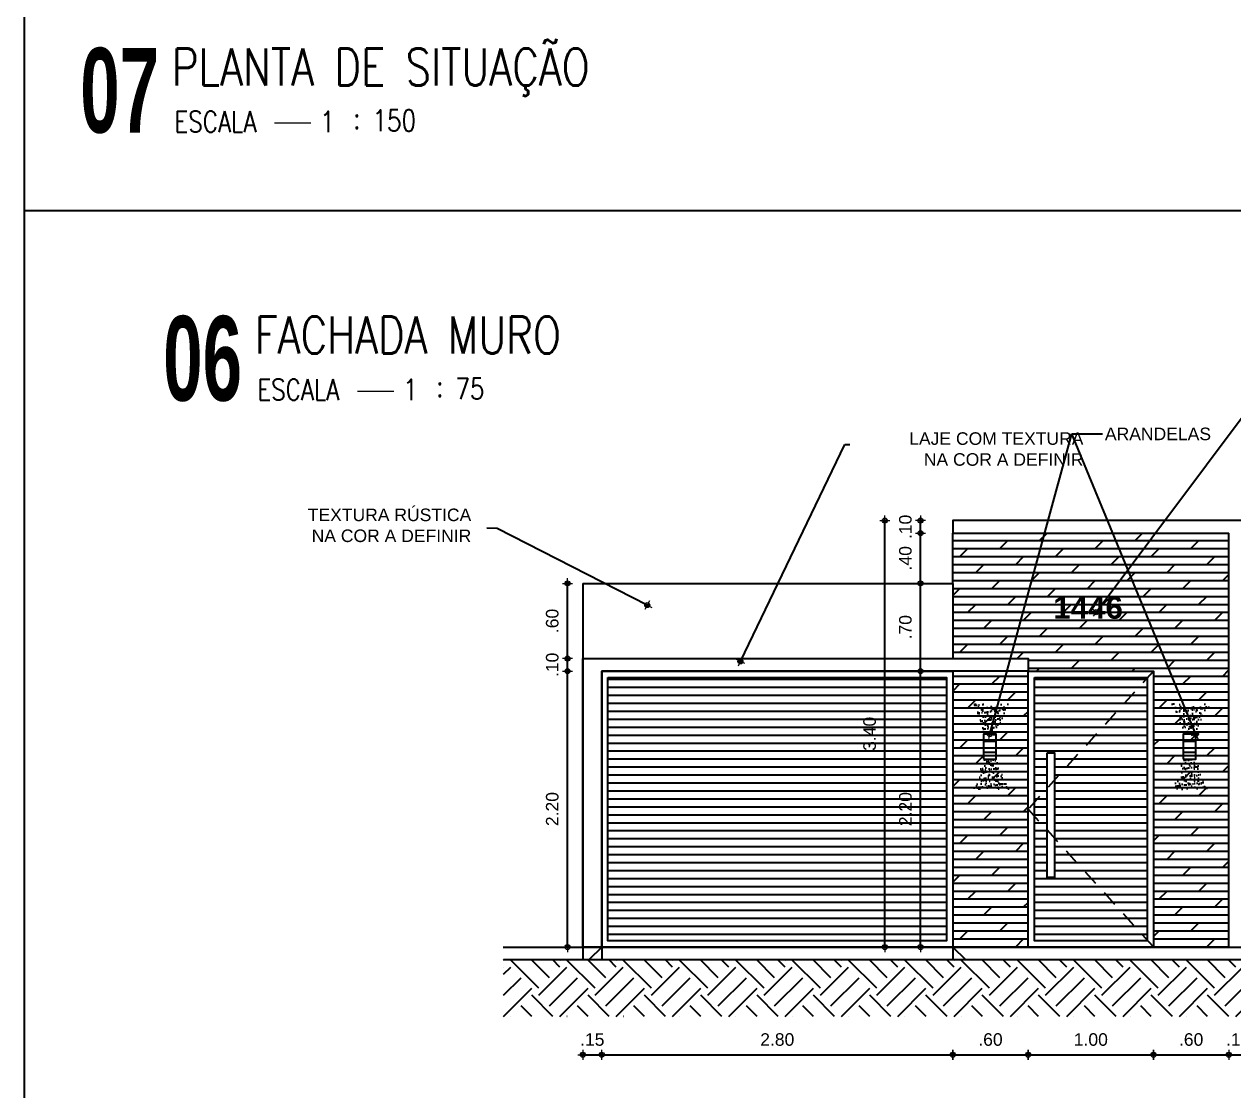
# Model space of a CAD drawing. Header units: millimetres. Extents: x 1540 to 1603, y 509.1 to 598.2.
# Drawn here: x 1572.53 to 1582.17, y 576.19 to 584.69 of the extents above; entities that cross this region are included whole.
import ezdxf
from ezdxf.enums import TextEntityAlignment as Align

# ---------------------------------------------------------------- set-up
doc = ezdxf.new("R2010")
doc.units = ezdxf.units.MM
doc.linetypes.add('HIDDEN2', pattern=[0.1875, 0.125, -0.0625])
for name, color, linetype in [('0-COTAS', 8, 'Continuous'), ('A-PEN-08', 8, 'Continuous'), ('A-PEN-B', 5, 'Continuous'), ('A-PEN-C', 4, 'Continuous'), ('E-TXT-G', 3, 'Continuous'), ('E-TXT-Y', 2, 'Continuous'), ('P2', 1, 'Continuous'), ('PORTAS', 3, 'Continuous'), ('QUADRA', 4, 'Continuous'), ('TEXTO', 3, 'Continuous')]:
    doc.layers.add(name, color=color, linetype=linetype)
doc.layers.add('COTAS', color=53, linetype='Continuous', lineweight=9)
doc.layers.add('E-TXT-W', color=7, linetype='Continuous', lineweight=20)
doc.styles.add('ARIAL', font='arial.ttf', dxfattribs={"height": 2})
doc.styles.add('CARIMBO_DADOS', font='arial.ttf', dxfattribs={"height": 0.1})
doc.styles.add('REG140', font='romans.shx', dxfattribs={"width": 0.8, "height": 0.35})
doc.styles.add('REG80', font='romans.shx', dxfattribs={"width": 0.8, "height": 0.1})
doc.styles.add('SANSSERIF2', font='sanssb__.ttf', dxfattribs={"width": 0.8})
doc.dimstyles.new('COTAS_EXTERNAS', dxfattribs={"dimtxt": 0.1, "dimasz": 0.01, "dimexe": 0, "dimexo": 0, "dimgap": 0.07, "dimtad": 1, "dimzin": 5, "dimdsep": 46, "dimtxsty": 'CARIMBO_DADOS', "dimblk1": 'CIRCULOS', "dimblk2": 'CIRCULOS', "dimsah": 1, "dimcen": 0, "dimse1": 1, "dimse2": 1, "dimclrd": 8, "dimclre": 8, "dimclrt": 230, "dimadec": 0, "dimazin": 0, "dimtfac": 100, "dimtix": 1, "dimtmove": 2, "dimatfit": 3, "dimldrblk": 'CIRCULOS', "dimfxl": 1, "dimtolj": 1, "dimtzin": 5, "dimarcsym": 0})
doc.dimstyles.get("Standard").update_dxf_attribs({"dimtxt": 0.18, "dimasz": 0.18, "dimexe": 0.18, "dimexo": 0.0625, "dimgap": 0.09, "dimtad": 0, "dimtih": 1, "dimtoh": 1, "dimdec": 4, "dimzin": 0, "dimdsep": 46, "dimtxsty": 'Standard', "dimcen": 0.09, "dimadec": 0, "dimazin": 0, "dimtfac": 1, "dimtdec": 4, "dimtofl": 0, "dimtmove": 0, "dimatfit": 3, "dimfxl": 1, "dimtolj": 1, "dimtzin": 0, "dimarcsym": 0})
pattern_1 = [(45, (1576.34806, 576.7806), (3e-17, 0.449013), [0.3175, -0.3175]), (45, (1576.26387, 576.8648), (3e-17, 0.449013), [0.3175, -0.3175]), (45, (1576.17968, 576.94898), (3e-17, 0.449013), [0.3175, -0.3175]), (135, (1576.17968, 577.0051), (-0.449013, 3e-17), [0.3175, -0.3175]), (135, (1576.26387, 577.0893), (-0.449013, 3e-17), [0.3175, -0.3175]), (135, (1576.34806, 577.1735), (-0.449013, 3e-17), [0.3175, -0.3175])]

# ---------------------------------------------------------------- blocks, each defined once
blk = doc.blocks.new('IND_DES')
at = {"layer": 'E-TXT-W'}
blk.add_line((0.0269, -0.2428), (0.1984, -0.2428), dxfattribs=at)
at = {"layer": 'E-TXT-G', "style": 'REG80', "width": 0.8}
for s, p in [('ESCALA', (-0.4463, -0.2864)), ('1', (0.2426, -0.2864)), (':', (0.3988, -0.2706))]:
    blk.add_text(s, height=0.1, dxfattribs=at).set_placement(p)
blk.add_attdef('ESCALA', (0.4897, -0.2812), '', height=0.1, dxfattribs=at)
at = {"layer": 'E-TXT-W', "style": 'SANSSERIF2', "width": 0.6}
blk.add_attdef('00', text='', height=0.4, dxfattribs=at).set_placement((-0.7083, -0.2881), align=Align.CENTER)
at = {"layer": 'E-TXT-Y', "style": 'REG140', "width": 0.8}
for tag, p in [('PROJETO', (-0.4563, 0.1829)), ('DESENHO', (-0.4582, -0.0658))]:
    blk.add_attdef(tag, p, '', height=0.175, dxfattribs=at)
blk = doc.blocks.new('CIRCULOS')
at = {"layer": 'COTAS'}
for p, q in [((-4, 0), (4, 0)), ((0, 4), (0, -4))]:
    blk.add_line(p, q, dxfattribs=at)
for radius in [2, 1]:
    blk.add_circle((0, 0), radius, dxfattribs=at)
blk = doc.blocks.new('*D952')
at = {"layer": '0-COTAS', "color": 8, "lineweight": -2}
blk.add_line((1577.1402, 576.4751), (1579.9202, 576.4751), dxfattribs=at)
at = {"layer": 'Defpoints', "color": 0}
for p in [(1577.1302, 577.3341), (1579.9302, 577.3341), (1579.9302, 576.4751)]:
    blk.add_point(p, dxfattribs=at)
at = {"layer": '0-COTAS', "color": 8, "lineweight": -2, "xscale": 0.01, "yscale": 0.01, "zscale": 0.01, "rotation": 180}
blk.add_blockref('CIRCULOS', (1577.1302, 576.4751), dxfattribs=at)
at = {"layer": '0-COTAS', "color": 8, "lineweight": -2, "xscale": 0.01, "yscale": 0.01, "zscale": 0.01}
blk.add_blockref('CIRCULOS', (1579.9302, 576.4751), dxfattribs=at)
at = {"layer": '0-COTAS', "color": 230, "insert": (1578.5302, 576.5961), "char_height": 0.1, "attachment_point": 5, "style": 'CARIMBO_DADOS'}
blk.add_mtext('\\A1;2.80', dxfattribs=at)
blk = doc.blocks.new('*D953')
at = {"layer": '0-COTAS', "color": 8, "lineweight": -2}
blk.add_line((1579.9402, 576.4751), (1580.5202, 576.4751), dxfattribs=at)
at = {"layer": 'Defpoints', "color": 0}
for p in [(1579.9302, 577.3341), (1580.5302, 577.3341), (1580.5302, 576.4751)]:
    blk.add_point(p, dxfattribs=at)
at = {"layer": '0-COTAS', "color": 8, "lineweight": -2, "xscale": 0.01, "yscale": 0.01, "zscale": 0.01, "rotation": 180}
blk.add_blockref('CIRCULOS', (1579.9302, 576.4751), dxfattribs=at)
at = {"layer": '0-COTAS', "color": 8, "lineweight": -2, "xscale": 0.01, "yscale": 0.01, "zscale": 0.01}
blk.add_blockref('CIRCULOS', (1580.5302, 576.4751), dxfattribs=at)
at = {"layer": '0-COTAS', "color": 230, "insert": (1580.2302, 576.5961), "char_height": 0.1, "attachment_point": 5, "style": 'CARIMBO_DADOS'}
blk.add_mtext('\\A1;.60', dxfattribs=at)
blk = doc.blocks.new('*D954')
at = {"layer": '0-COTAS', "color": 8, "lineweight": -2}
blk.add_line((1580.5402, 576.4751), (1581.5202, 576.4751), dxfattribs=at)
at = {"layer": 'Defpoints', "color": 0}
for p in [(1580.5302, 577.3341), (1581.5302, 577.3341), (1581.5302, 576.4751)]:
    blk.add_point(p, dxfattribs=at)
at = {"layer": '0-COTAS', "color": 8, "lineweight": -2, "xscale": 0.01, "yscale": 0.01, "zscale": 0.01, "rotation": 180}
blk.add_blockref('CIRCULOS', (1580.5302, 576.4751), dxfattribs=at)
at = {"layer": '0-COTAS', "color": 8, "lineweight": -2, "xscale": 0.01, "yscale": 0.01, "zscale": 0.01}
blk.add_blockref('CIRCULOS', (1581.5302, 576.4751), dxfattribs=at)
at = {"layer": '0-COTAS', "color": 230, "insert": (1581.0302, 576.5961), "char_height": 0.1, "attachment_point": 5, "style": 'CARIMBO_DADOS'}
blk.add_mtext('\\A1;1.00', dxfattribs=at)
blk = doc.blocks.new('*D955')
at = {"layer": '0-COTAS', "color": 8, "lineweight": -2}
blk.add_line((1581.5402, 576.4751), (1582.1202, 576.4751), dxfattribs=at)
at = {"layer": 'Defpoints', "color": 0}
for p in [(1581.5302, 577.3341), (1582.1302, 577.3341), (1582.1302, 576.4751)]:
    blk.add_point(p, dxfattribs=at)
at = {"layer": '0-COTAS', "color": 8, "lineweight": -2, "xscale": 0.01, "yscale": 0.01, "zscale": 0.01, "rotation": 180}
blk.add_blockref('CIRCULOS', (1581.5302, 576.4751), dxfattribs=at)
at = {"layer": '0-COTAS', "color": 8, "lineweight": -2, "xscale": 0.01, "yscale": 0.01, "zscale": 0.01}
blk.add_blockref('CIRCULOS', (1582.1302, 576.4751), dxfattribs=at)
at = {"layer": '0-COTAS', "color": 230, "insert": (1581.8302, 576.5961), "char_height": 0.1, "attachment_point": 5, "style": 'CARIMBO_DADOS'}
blk.add_mtext('\\A1;.60', dxfattribs=at)
blk = doc.blocks.new('*D957')
at = {"layer": '0-COTAS', "color": 8, "lineweight": -2}
for p, q in [((1582.1202, 576.4751), (1582.1102, 576.4751)), ((1582.1302, 576.4751), (1582.2802, 576.4751)), ((1582.2902, 576.4751), (1582.3002, 576.4751))]:
    blk.add_line(p, q, dxfattribs=at)
at = {"layer": 'Defpoints', "color": 0}
for p in [(1582.1302, 577.3341), (1582.2802, 577.3341), (1582.2802, 576.4751)]:
    blk.add_point(p, dxfattribs=at)
at = {"layer": '0-COTAS', "color": 8, "lineweight": -2, "xscale": 0.01, "yscale": 0.01, "zscale": 0.01}
blk.add_blockref('CIRCULOS', (1582.1302, 576.4751), dxfattribs=at)
at = {"layer": '0-COTAS', "color": 8, "lineweight": -2, "xscale": 0.01, "yscale": 0.01, "zscale": 0.01, "rotation": 180}
blk.add_blockref('CIRCULOS', (1582.2802, 576.4751), dxfattribs=at)
at = {"layer": '0-COTAS', "color": 230, "insert": (1582.2052, 576.5961), "char_height": 0.1, "attachment_point": 5, "style": 'CARIMBO_DADOS'}
blk.add_mtext('\\A1;.15', dxfattribs=at)
blk = doc.blocks.new('*D959')
at = {"layer": '0-COTAS', "color": 8, "lineweight": -2}
blk.add_line((1576.8573, 577.3441), (1576.8573, 579.5241), dxfattribs=at)
at = {"layer": 'Defpoints', "color": 0}
for p in [(1576.8573, 579.5341), (1577.1302, 579.5341), (1576.9802, 577.3341)]:
    blk.add_point(p, dxfattribs=at)
at = {"layer": '0-COTAS', "color": 8, "lineweight": -2, "xscale": 0.01, "yscale": 0.01, "zscale": 0.01}
for p, rotation in [((1576.8573, 579.5341), 90), ((1576.8573, 577.3341), 270)]:
    blk.add_blockref('CIRCULOS', p, dxfattribs=dict(at, rotation=rotation))
at = {"layer": '0-COTAS', "color": 230, "insert": (1576.7363, 578.4341), "char_height": 0.1, "attachment_point": 5, "rotation": 90, "style": 'CARIMBO_DADOS'}
blk.add_mtext('\\A1;2.20', dxfattribs=at)
blk = doc.blocks.new('*D960')
at = {"layer": '0-COTAS', "color": 8, "lineweight": -2}
for p, q in [((1576.8573, 579.6441), (1576.8573, 579.6541)), ((1576.8573, 579.5341), (1576.8573, 579.6341)), ((1576.8573, 579.5241), (1576.8573, 579.5141))]:
    blk.add_line(p, q, dxfattribs=at)
at = {"layer": 'Defpoints', "color": 0}
for p in [(1576.8573, 579.6341), (1576.9802, 579.6341), (1577.1302, 579.5341)]:
    blk.add_point(p, dxfattribs=at)
at = {"layer": '0-COTAS', "color": 8, "lineweight": -2, "xscale": 0.01, "yscale": 0.01, "zscale": 0.01}
for p, rotation in [((1576.8573, 579.6341), 270), ((1576.8573, 579.5341), 90)]:
    blk.add_blockref('CIRCULOS', p, dxfattribs=dict(at, rotation=rotation))
at = {"layer": '0-COTAS', "color": 230, "insert": (1576.7363, 579.5841), "char_height": 0.1, "attachment_point": 5, "rotation": 90, "style": 'CARIMBO_DADOS'}
blk.add_mtext('\\A1;.10', dxfattribs=at)
blk = doc.blocks.new('*D961')
at = {"layer": '0-COTAS', "color": 8, "lineweight": -2}
blk.add_line((1576.8573, 579.6441), (1576.8573, 580.2241), dxfattribs=at)
at = {"layer": 'Defpoints', "color": 0}
for p in [(1576.8573, 580.2341), (1576.9802, 580.2341), (1576.9802, 579.6341)]:
    blk.add_point(p, dxfattribs=at)
at = {"layer": '0-COTAS', "color": 8, "lineweight": -2, "xscale": 0.01, "yscale": 0.01, "zscale": 0.01}
for p, rotation in [((1576.8573, 580.2341), 90), ((1576.8573, 579.6341), 270)]:
    blk.add_blockref('CIRCULOS', p, dxfattribs=dict(at, rotation=rotation))
at = {"layer": '0-COTAS', "color": 230, "insert": (1576.7363, 579.9341), "char_height": 0.1, "attachment_point": 5, "rotation": 90, "style": 'CARIMBO_DADOS'}
blk.add_mtext('\\A1;.60', dxfattribs=at)
blk = doc.blocks.new('*D962')
at = {"layer": '0-COTAS', "color": 8, "lineweight": -2}
blk.add_line((1579.6731, 577.3441), (1579.6731, 579.5241), dxfattribs=at)
at = {"layer": 'Defpoints', "color": 0}
for p in [(1579.6731, 579.5341), (1579.9302, 579.5341), (1579.9302, 577.3341)]:
    blk.add_point(p, dxfattribs=at)
at = {"layer": '0-COTAS', "color": 8, "lineweight": -2, "xscale": 0.01, "yscale": 0.01, "zscale": 0.01}
for p, rotation in [((1579.6731, 579.5341), 90), ((1579.6731, 577.3341), 270)]:
    blk.add_blockref('CIRCULOS', p, dxfattribs=dict(at, rotation=rotation))
at = {"layer": '0-COTAS', "color": 230, "insert": (1579.552, 578.4341), "char_height": 0.1, "attachment_point": 5, "rotation": 90, "style": 'CARIMBO_DADOS'}
blk.add_mtext('\\A1;2.20', dxfattribs=at)
blk = doc.blocks.new('*D963')
at = {"layer": '0-COTAS', "color": 8, "lineweight": -2}
blk.add_line((1579.6731, 579.5441), (1579.6731, 580.2241), dxfattribs=at)
at = {"layer": 'Defpoints', "color": 0}
for p in [(1579.6731, 580.2341), (1579.9302, 580.2341), (1579.9302, 579.5341)]:
    blk.add_point(p, dxfattribs=at)
at = {"layer": '0-COTAS', "color": 8, "lineweight": -2, "xscale": 0.01, "yscale": 0.01, "zscale": 0.01}
for p, rotation in [((1579.6731, 580.2341), 90), ((1579.6731, 579.5341), 270)]:
    blk.add_blockref('CIRCULOS', p, dxfattribs=dict(at, rotation=rotation))
at = {"layer": '0-COTAS', "color": 230, "insert": (1579.552, 579.8841), "char_height": 0.1, "attachment_point": 5, "rotation": 90, "style": 'CARIMBO_DADOS'}
blk.add_mtext('\\A1;.70', dxfattribs=at)
blk = doc.blocks.new('*D964')
at = {"layer": '0-COTAS', "color": 8, "lineweight": -2}
blk.add_line((1579.6731, 580.2441), (1579.6731, 580.6241), dxfattribs=at)
at = {"layer": 'Defpoints', "color": 0}
for p in [(1579.6731, 580.6341), (1579.9302, 580.6341), (1579.9302, 580.2341)]:
    blk.add_point(p, dxfattribs=at)
at = {"layer": '0-COTAS', "color": 8, "lineweight": -2, "xscale": 0.01, "yscale": 0.01, "zscale": 0.01}
for p, rotation in [((1579.6731, 580.6341), 90), ((1579.6731, 580.2341), 270)]:
    blk.add_blockref('CIRCULOS', p, dxfattribs=dict(at, rotation=rotation))
at = {"layer": '0-COTAS', "color": 230, "insert": (1579.552, 580.4341), "char_height": 0.1, "attachment_point": 5, "rotation": 90, "style": 'CARIMBO_DADOS'}
blk.add_mtext('\\A1;.40', dxfattribs=at)
blk = doc.blocks.new('*D965')
at = {"layer": '0-COTAS', "color": 8, "lineweight": -2}
for p, q in [((1579.6731, 580.7441), (1579.6731, 580.7541)), ((1579.6731, 580.6341), (1579.6731, 580.7341)), ((1579.6731, 580.6241), (1579.6731, 580.6141))]:
    blk.add_line(p, q, dxfattribs=at)
at = {"layer": 'Defpoints', "color": 0}
for p in [(1579.6731, 580.7341), (1579.9523, 580.7341), (1579.9302, 580.6341)]:
    blk.add_point(p, dxfattribs=at)
at = {"layer": '0-COTAS', "color": 8, "lineweight": -2, "xscale": 0.01, "yscale": 0.01, "zscale": 0.01}
for p, rotation in [((1579.6731, 580.7341), 270), ((1579.6731, 580.6341), 90)]:
    blk.add_blockref('CIRCULOS', p, dxfattribs=dict(at, rotation=rotation))
at = {"layer": '0-COTAS', "color": 230, "insert": (1579.552, 580.6841), "char_height": 0.1, "attachment_point": 5, "rotation": 90, "style": 'CARIMBO_DADOS'}
blk.add_mtext('\\A1;.10', dxfattribs=at)
blk = doc.blocks.new('*D970')
at = {"layer": '0-COTAS', "color": 8, "lineweight": -2}
for p, q in [((1576.9702, 576.4751), (1576.9602, 576.4751)), ((1576.9802, 576.4751), (1577.1302, 576.4751)), ((1577.1402, 576.4751), (1577.1502, 576.4751))]:
    blk.add_line(p, q, dxfattribs=at)
at = {"layer": 'Defpoints', "color": 0}
for p in [(1576.9802, 577.3341), (1577.1302, 577.3341), (1577.1302, 576.4751)]:
    blk.add_point(p, dxfattribs=at)
at = {"layer": '0-COTAS', "color": 8, "lineweight": -2, "xscale": 0.01, "yscale": 0.01, "zscale": 0.01}
blk.add_blockref('CIRCULOS', (1576.9802, 576.4751), dxfattribs=at)
at = {"layer": '0-COTAS', "color": 8, "lineweight": -2, "xscale": 0.01, "yscale": 0.01, "zscale": 0.01, "rotation": 180}
blk.add_blockref('CIRCULOS', (1577.1302, 576.4751), dxfattribs=at)
at = {"layer": '0-COTAS', "color": 230, "insert": (1577.0552, 576.5961), "char_height": 0.1, "attachment_point": 5, "style": 'CARIMBO_DADOS'}
blk.add_mtext('\\A1;.15', dxfattribs=at)
blk = doc.blocks.new('dfdfd')
at = {"layer": 'A-PEN-C'}
h = blk.add_hatch(dxfattribs=at)
h.set_pattern_fill('AR-SAND', color=6, scale=0.001, style=0)
h.set_pattern_definition([(37.5, (3765.25792, 330.107293), (-0.0016, 0.0489413), [0, -0.038608, 0, -0.04318, 0, -0.041275]), (7.5, (3765.25792, 330.10729), (0.0449523, 0.0716825), [0, -0.020828, 0, -0.034798, 0, -0.013335]), (327.5, (3765.226678, 330.107293), (0.0790992, 0.0001437), [0, -0.0127, 0, -0.04572, 0, -0.05969]), (317.5, (3765.22668, 330.10729), (0.0763556, 0.022293), [0, -0.00635, 0, -0.029972, 0, -0.03429])])
h.paths.add_polyline_path([(3765.5235, 330.7225), (3765.5893, 330.793), (3765.4178, 330.7836), (3765.2979, 330.793), (3765.2579, 330.793), (3765.312, 330.7038), (3765.3559, 330.5501), (3765.4559, 330.5501)])
h.paths.add_polyline_path([(3765.4559, 330.3501), (3765.3559, 330.3501), (3765.312, 330.1965), (3765.2579, 330.1073), (3765.2979, 330.1073), (3765.4178, 330.1167), (3765.5893, 330.1073), (3765.5235, 330.1777)])
blk.add_point((3765.4059, 330.4936), dxfattribs=at)
at = {"layer": 'PORTAS'}
for p, q in [((3765.3559, 330.4936), (3765.4559, 330.4936)), ((3765.3559, 330.4067), (3765.4559, 330.4067))]:
    blk.add_line(p, q, dxfattribs=at)
blk.add_lwpolyline([(3765.3559, 330.3501), (3765.4559, 330.3501), (3765.4559, 330.5501), (3765.3559, 330.5501)], close=True, dxfattribs=at)
blk = doc.blocks.new('*D975')
at = {"layer": '0-COTAS', "color": 8, "lineweight": -2}
blk.add_line((1579.3878, 577.3441), (1579.3878, 580.7241), dxfattribs=at)
at = {"layer": 'Defpoints', "color": 0}
for p in [(1579.3878, 580.7341), (1579.9302, 580.7341), (1579.9302, 577.3341)]:
    blk.add_point(p, dxfattribs=at)
at = {"layer": '0-COTAS', "color": 8, "lineweight": -2, "xscale": 0.01, "yscale": 0.01, "zscale": 0.01}
for p, rotation in [((1579.3878, 580.7341), 90), ((1579.3878, 577.3341), 270)]:
    blk.add_blockref('CIRCULOS', p, dxfattribs=dict(at, rotation=rotation))
at = {"layer": '0-COTAS', "color": 230, "insert": (1579.2667, 579.0341), "char_height": 0.1, "attachment_point": 5, "rotation": 90, "style": 'CARIMBO_DADOS'}
blk.add_mtext('\\A1;3.40', dxfattribs=at)

msp = doc.modelspace()

# ---------------------------------------------------------------- hatches: boundary and pattern name
at = {"layer": '0-COTAS', "ltscale": 0.05}
h = msp.add_hatch(dxfattribs=at)
h.set_pattern_fill('EARTH', color=8, scale=0.05, angle=45, style=0)
h.set_pattern_definition(pattern_1)
h.paths.add_polyline_path([(1576.3481, 577.2341), (1576.3481, 576.7806), (1584.7779, 576.7806), (1584.7779, 577.2341)])
h = msp.add_hatch(dxfattribs=at)
h.set_pattern_fill('EARTH', color=8, scale=0.05, angle=45, style=0)
h.set_pattern_definition(pattern_1)
h.paths.add_polyline_path([(1576.3481, 577.2341), (1576.3481, 576.7806), (1584.7779, 576.7806), (1584.7779, 577.2341)])
h = msp.add_hatch(dxfattribs=at)
h.set_pattern_fill('EARTH', color=8, scale=0.05, angle=45, style=0)
h.set_pattern_definition(pattern_1)
h.paths.add_polyline_path([(1576.3481, 577.2341), (1576.3481, 576.7806), (1584.7779, 576.7806), (1584.7779, 577.2341)])
h = msp.add_hatch(dxfattribs=at)
h.set_pattern_fill('EARTH', color=8, scale=0.05, angle=45, style=0)
h.set_pattern_definition(pattern_1)
h.paths.add_polyline_path([(1576.3481, 577.2341), (1576.3481, 576.7806), (1584.7779, 576.7806), (1584.7779, 577.2341)])
at = {"layer": 'A-PEN-08'}
h = msp.add_hatch(dxfattribs=at)
h.set_pattern_fill('DOLMIT', color=256, scale=0.01, style=0)
h.set_pattern_definition([(0, (-45.67622, 44.698126), (0, 0.0635), []), (45, (-45.67622, 44.69813), (-0.126999913, 0.126999913), [0.0898026, -0.179605])])
h.paths.add_polyline_path([(1579.9302, 580.6341), (1579.9302, 580.2341), (1579.9302, 579.6341), (1580.5302, 579.6341), (1580.5302, 579.5341), (1581.5302, 579.5341), (1581.5302, 577.3341), (1582.1302, 577.3341), (1582.1302, 580.6341)])
h.paths.add_polyline_path([(1579.9302, 577.3341), (1580.5302, 577.3341), (1580.5302, 579.5341), (1579.9302, 579.5341)], flags=17)
at = {"layer": 'QUADRA', "linetype": 'Continuous'}
h = msp.add_hatch(dxfattribs=at)
h.set_pattern_fill('ANSI31', color=8, scale=0.02, angle=135, style=0)
h.set_pattern_definition([(180, (30.92279, 80.67621), (-7e-18, -0.0635), [])])
h.paths.add_polyline_path([(1577.1802, 579.4841), (1577.1802, 577.3841), (1579.8802, 577.3841), (1579.8802, 579.4841)])
h.paths.add_polyline_path([(1580.5802, 577.3841), (1581.4802, 577.3841), (1581.4802, 579.4841), (1580.5802, 579.4841)])
h.paths.add_polyline_path([(1580.6827, 578.8836), (1580.7401, 578.8836), (1580.7401, 577.8887), (1580.6827, 577.8887)], flags=16)

# ---------------------------------------------------------------- linework, layer by layer
at = {"layer": '0-COTAS', "color": 5}
for p, q in [((1579.9302, 580.2341), (1579.9302, 580.6341)), ((1576.9802, 580.2341), (1576.9802, 577.3341)), ((1576.9802, 580.2341), (1579.9302, 580.2341))]:
    msp.add_line(p, q, dxfattribs=at)
at = {"layer": '0-COTAS', "color": 1}
msp.add_line((1582.1302, 577.3341), (1582.1302, 580.6341), dxfattribs=at)
at = {"layer": '0-COTAS'}
msp.add_line((1579.9302, 580.2341), (1579.9302, 579.6341), dxfattribs=at)
at = {"layer": '0-COTAS', "color": 1, "ltscale": 0.05}
for p, q in [((1576.3442, 577.3341), (1584.7741, 577.3341)), ((1577.1302, 577.3341), (1577.0302, 577.2341)), ((1577.1302, 577.3341), (1577.0302, 577.2341)), ((1577.1302, 577.3341), (1577.0302, 577.2341)), ((1577.1302, 577.3341), (1577.0302, 577.2341)), ((1577.1302, 577.3341), (1577.1302, 577.2341)), ((1577.1302, 577.3341), (1577.1302, 577.2341)), ((1579.9302, 577.3341), (1579.9302, 577.2341)), ((1579.9302, 577.3341), (1580.0302, 577.2341)), ((1579.9302, 577.3341), (1579.9302, 577.2341)), ((1579.9302, 577.3341), (1580.0302, 577.2341)), ((1579.9302, 577.3341), (1579.9302, 577.2341)), ((1579.9302, 577.3341), (1580.0302, 577.2341)), ((1579.9302, 577.3341), (1579.9302, 577.2341)), ((1579.9302, 577.3341), (1580.0302, 577.2341)), ((1576.3481, 577.2341), (1584.7779, 577.2341)), ((1576.3481, 577.2341), (1584.7779, 577.2341)), ((1576.3481, 577.2341), (1584.7779, 577.2341)), ((1576.3481, 577.2341), (1584.7779, 577.2341))]:
    msp.add_line(p, q, dxfattribs=at)
at = {"layer": '0-COTAS', "color": 1}
for points in [[(1582.2802, 580.6341), (1582.2802, 580.6341), (1582.2802, 580.7341), (1579.9302, 580.7341), (1579.9302, 580.6341), (1582.1302, 580.6341)], [(1576.9802, 579.5341), (1576.9802, 579.6341), (1580.5302, 579.6341), (1580.5302, 579.5341), (1577.1302, 579.5341)], [(1577.1302, 579.5341), (1577.1302, 579.5341), (1577.1302, 577.3341), (1576.9802, 577.3341), (1576.9802, 579.5341)]]:
    msp.add_lwpolyline(points, dxfattribs=at)
at = {"layer": '0-COTAS', "color": 7}
for points in [[(1577.1302, 579.5341), (1579.9302, 579.5341), (1579.9302, 577.3341), (1577.1302, 577.3341)], [(1577.1802, 579.4841), (1579.8802, 579.4841), (1579.8802, 577.3841), (1577.1802, 577.3841)], [(1580.5302, 579.5341), (1581.5302, 579.5341), (1581.5302, 577.3341), (1580.5302, 577.3341)], [(1580.5802, 579.4841), (1581.4802, 579.4841), (1581.4802, 577.3841), (1580.5802, 577.3841)], [(1580.6827, 578.8836), (1580.7401, 578.8836), (1580.7401, 577.8887), (1580.6827, 577.8887)]]:
    msp.add_lwpolyline(points, close=True, dxfattribs=at)
at = {"layer": '0-COTAS', "linetype": 'HIDDEN2'}
msp.add_lwpolyline([(1581.5302, 579.5341), (1580.5302, 578.4341), (1581.5302, 577.3341)], dxfattribs=at)
at = {"layer": 'P2'}
for p, q in [((1572.5256, 597.4652), (1572.5256, 554.4152)), ((1572.5256, 583.2064), (1589.1725, 583.2064)), ((1576.9802, 577.3341), (1576.9802, 577.2341)), ((1576.9802, 577.3341), (1576.9802, 577.2341))]:
    msp.add_line(p, q, dxfattribs=at)

# ---------------------------------------------------------------- block references
ref = msp.add_blockref('IND_DES', (1574.4765, 584.3146), dxfattribs=dict(xscale=1.687496000000465, yscale=1.687496000000465, zscale=1.687496000000465))
ref.add_attrib('00', '07', dxfattribs={"layer": 'E-TXT-W', "height": 0.675, "style": 'SANSSERIF2', "width": 0.6}).set_placement((1573.287, 583.8285), align=Align.CENTER)
ref.add_attrib('DESENHO', 'PLANTA DE SITUAÇÃO', (1573.7032, 584.2035), dxfattribs={"layer": 'E-TXT-Y', "height": 0.295312, "style": 'REG140', "width": 0.8})
ref.add_attrib('ESCALA', '150', (1575.3029, 583.8401), dxfattribs={"layer": 'E-TXT-G', "height": 0.16875, "style": 'REG80', "width": 0.8})
ref = msp.add_blockref('IND_DES', (1575.1377, 582.1771), dxfattribs=dict(xscale=1.687496000000465, yscale=1.687496000000465, zscale=1.687496000000465))
ref.add_attrib('00', '06', dxfattribs={"layer": 'E-TXT-W', "height": 0.675, "style": 'SANSSERIF2', "width": 0.6}).set_placement((1573.9482, 581.6909), align=Align.CENTER)
ref.add_attrib('DESENHO', 'FACHADA MURO', (1574.3645, 582.066), dxfattribs={"layer": 'E-TXT-Y', "height": 0.295312, "style": 'REG140', "width": 0.8})
ref.add_attrib('ESCALA', '75', (1575.9641, 581.7025), dxfattribs={"layer": 'E-TXT-G', "height": 0.16875, "style": 'REG80', "width": 0.8})
ref = msp.add_blockref('IND_DES', (1575.1377, 582.1771), dxfattribs=dict(xscale=1.687496000000465, yscale=1.687496000000465, zscale=1.687496000000465))
ref.add_attrib('00', '06', dxfattribs={"layer": 'E-TXT-W', "height": 0.675, "style": 'SANSSERIF2', "width": 0.6}).set_placement((1573.9482, 581.6909), align=Align.CENTER)
ref.add_attrib('DESENHO', 'FACHADA MURO', (1574.3645, 582.066), dxfattribs={"layer": 'E-TXT-Y', "height": 0.295312, "style": 'REG140', "width": 0.8})
ref.add_attrib('ESCALA', '75', (1575.9641, 581.7025), dxfattribs={"layer": 'E-TXT-G', "height": 0.16875, "style": 'REG80', "width": 0.8})
at = {"layer": 'A-PEN-C'}
for p in [(-2185.1802, 248.4821), (-2183.5881, 248.4821)]:
    msp.add_blockref('dfdfd', p, dxfattribs=at)

# ---------------------------------------------------------------- texts
at = {"layer": 'A-PEN-B', "color": 230, "char_height": 0.1, "width": 1.816031, "attachment_point": 9, "style": 'CARIMBO_DADOS'}
for s, insert in [('LAJE COM TEXTURA \\PNA COR A DEFINIR', (1580.9714, 581.1705)), ('TEXTURA RÚSTICA \\PNA COR A DEFINIR', (1576.0903, 580.562))]:
    msp.add_mtext(s, dxfattribs=dict(at, insert=insert))
at = {"layer": 'A-PEN-C', "color": 230, "insert": (1581.1426, 581.4757), "char_height": 0.1, "attachment_point": 1, "style": 'CARIMBO_DADOS'}
msp.add_mtext('ARANDELAS', dxfattribs=at)
at = {"layer": 'TEXTO', "color": 3, "insert": (1580.7308, 580.1304), "char_height": 0.17883, "width": 9.7168, "attachment_point": 1, "style": 'ARIAL'}
msp.add_mtext('\\pt3.7799;{\\fArial|b1|i0|c0|p34;\\C7;\\c16777215;1446}', dxfattribs=at)

# ---------------------------------------------------------------- dimensions: what is measured, and where the dimension line sits
at = {"layer": '0-COTAS'}
for base, p1, p2, picture, middle in [((1579.3878, 580.7341), (1579.9302, 577.3341), (1579.9302, 580.7341), '*D975', (1579.2667, 579.0341)), ((1579.6731, 580.7341), (1579.9302, 580.6341), (1579.9523, 580.7341), '*D965', (1579.552, 580.6841)), ((1579.6731, 580.6341), (1579.9302, 580.2341), (1579.9302, 580.6341), '*D964', (1579.552, 580.4341)), ((1576.8573, 580.2341), (1576.9802, 579.6341), (1576.9802, 580.2341), '*D961', (1576.7363, 579.9341)), ((1579.6731, 580.2341), (1579.9302, 579.5341), (1579.9302, 580.2341), '*D963', (1579.552, 579.8841)), ((1576.8573, 579.6341), (1577.1302, 579.5341), (1576.9802, 579.6341), '*D960', (1576.7363, 579.5841)), ((1576.8573, 579.5341), (1576.9802, 577.3341), (1577.1302, 579.5341), '*D959', (1576.7363, 578.4341)), ((1579.6731, 579.5341), (1579.9302, 577.3341), (1579.9302, 579.5341), '*D962', (1579.552, 578.4341))]:
    dim = msp.add_linear_dim(base=base, p1=p1, p2=p2, angle=90, dimstyle='Standard', override={"dimtxt": 0.1, "dimasz": 0.01, "dimexe": 0, "dimexo": 0, "dimgap": 0.07, "dimtad": 1, "dimtih": 0, "dimtoh": 0, "dimdec": 2, "dimzin": 5, "dimtxsty": 'CARIMBO_DADOS', "dimblk1": 'CIRCULOS', "dimblk2": 'CIRCULOS', "dimsah": 1, "dimcen": 0, "dimse1": 1, "dimse2": 1, "dimclrd": 8, "dimclre": 8, "dimclrt": 230, "dimtfac": 100, "dimtdec": 2, "dimtix": 1, "dimtofl": 1, "dimtmove": 2, "dimldrblk": 'CIRCULOS', "dimtzin": 5}, dxfattribs=at)
    dim.commit()
    dim.dimension.update_dxf_attribs({"geometry": picture, "text_midpoint": middle})
for base, p1, p2, picture, middle in [((1577.1302, 576.4751), (1576.9802, 577.3341), (1577.1302, 577.3341), '*D970', (1577.0552, 576.5961)), ((1579.9302, 576.4751), (1577.1302, 577.3341), (1579.9302, 577.3341), '*D952', (1578.5302, 576.5961)), ((1580.5302, 576.4751), (1579.9302, 577.3341), (1580.5302, 577.3341), '*D953', (1580.2302, 576.5961)), ((1581.5302, 576.4751), (1580.5302, 577.3341), (1581.5302, 577.3341), '*D954', (1581.0302, 576.5961)), ((1582.1302, 576.4751), (1581.5302, 577.3341), (1582.1302, 577.3341), '*D955', (1581.8302, 576.5961)), ((1582.2802, 576.4751), (1582.1302, 577.3341), (1582.2802, 577.3341), '*D957', (1582.2052, 576.5961))]:
    dim = msp.add_linear_dim(base=base, p1=p1, p2=p2, dimstyle='Standard', override={"dimtxt": 0.1, "dimasz": 0.01, "dimexe": 0, "dimexo": 0, "dimgap": 0.07, "dimtad": 1, "dimtih": 0, "dimtoh": 0, "dimdec": 2, "dimzin": 5, "dimtxsty": 'CARIMBO_DADOS', "dimblk1": 'CIRCULOS', "dimblk2": 'CIRCULOS', "dimsah": 1, "dimcen": 0, "dimse1": 1, "dimse2": 1, "dimclrd": 8, "dimclre": 8, "dimclrt": 230, "dimtfac": 100, "dimtdec": 2, "dimtix": 1, "dimtofl": 1, "dimtmove": 2, "dimldrblk": 'CIRCULOS', "dimtzin": 5}, dxfattribs=at)
    dim.commit()
    dim.dimension.update_dxf_attribs({"geometry": picture, "text_midpoint": middle})

# ---------------------------------------------------------------- leaders
at = {"layer": 'A-PEN-B', "color": 3, "annotation_type": 0, "has_hookline": 1, "hookline_direction": 0, "text_width": 2.7776}
msp.add_leader([(1581.0726, 580.0042), (1582.4069, 581.7878), (1582.6107, 581.7853)], dimstyle='Standard', override={"dimtxt": 0.1, "dimasz": 0.01, "dimexe": 0, "dimexo": 0, "dimgap": 0.07, "dimtad": 0, "dimtih": 0, "dimtoh": 0, "dimdec": 2, "dimzin": 5, "dimtxsty": 'CARIMBO_DADOS', "dimcen": 0, "dimse1": 1, "dimse2": 1, "dimclrd": 8, "dimclre": 8, "dimclrt": 230, "dimtfac": 100, "dimtdec": 2, "dimtix": 1, "dimtofl": 1, "dimtmove": 2, "dimldrblk": 'CIRCULOS', "dimtzin": 5}, dxfattribs=at)
at = {"layer": 'A-PEN-B', "color": 3, "annotation_type": 0, "has_hookline": 1, "hookline_direction": 0}
for points in [[(1578.2364, 579.611), (1579.0684, 581.3403), (1579.1087, 581.3403)], [(1577.4935, 580.0602), (1576.2974, 580.6703), (1576.2146, 580.6745)]]:
    msp.add_leader(points, dimstyle='Standard', override={"dimtxt": 0.1, "dimasz": 0.01, "dimexe": 0, "dimexo": 0, "dimgap": 0.07, "dimtad": 0, "dimtih": 0, "dimtoh": 0, "dimdec": 2, "dimzin": 5, "dimtxsty": 'CARIMBO_DADOS', "dimcen": 0, "dimse1": 1, "dimse2": 1, "dimclrd": 8, "dimclre": 8, "dimclrt": 230, "dimtfac": 100, "dimtdec": 2, "dimtix": 1, "dimtofl": 1, "dimtmove": 2, "dimldrblk": 'CIRCULOS', "dimtzin": 5}, dxfattribs=at)
at = {"layer": 'A-PEN-C', "annotation_type": 0, "has_hookline": 1, "hookline_direction": 0, "text_width": 0.8389}
for points in [[(1580.2257, 579.0322), (1580.8796, 581.4258), (1581.1245, 581.4257)], [(1581.8678, 579.0322), (1580.8796, 581.4258), (1581.1245, 581.4257)]]:
    msp.add_leader(points, dimstyle='COTAS_EXTERNAS', override={"dimgap": 0.07, "dimtad": 0, "dimfxl": 0}, dxfattribs=at)

doc.saveas('drawing.dxf')
